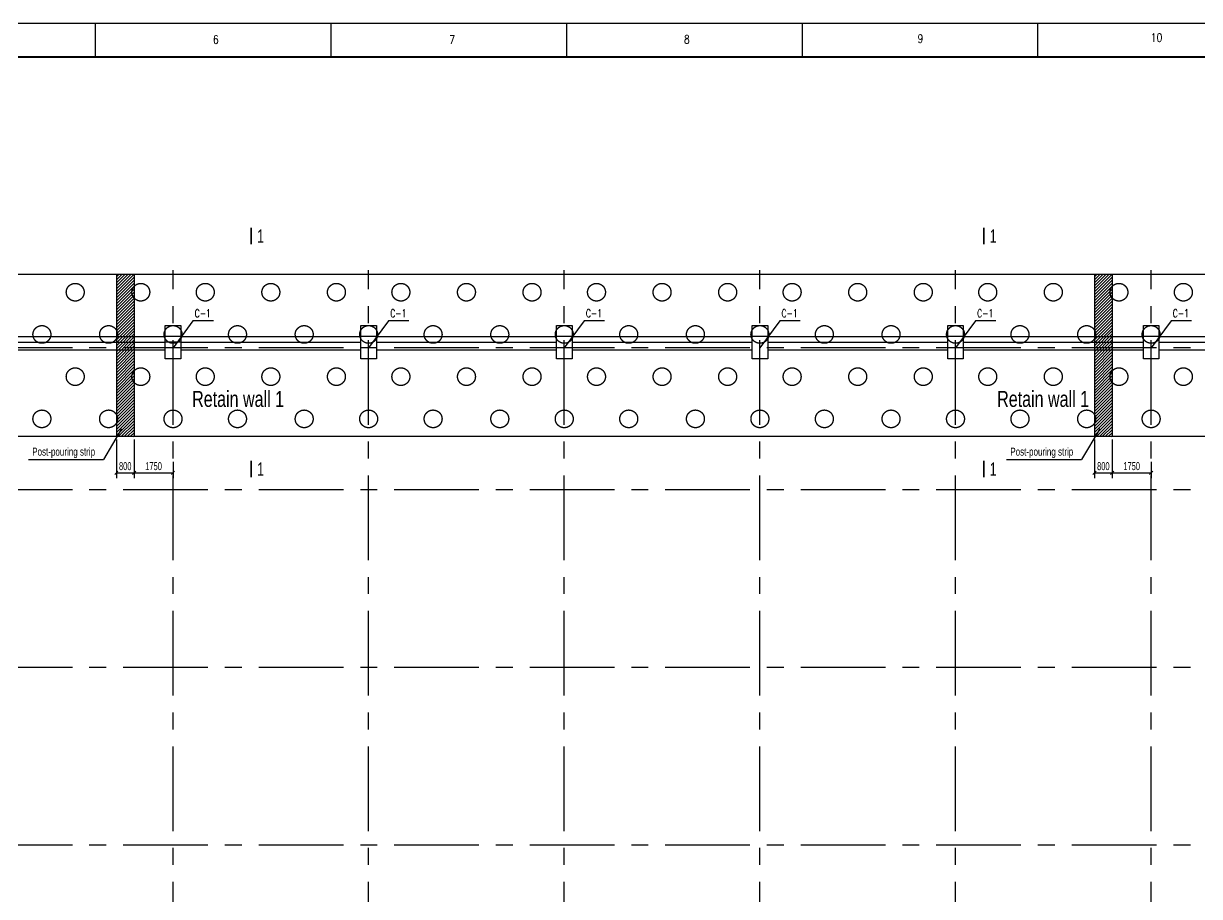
# Model space of a CAD drawing. Header units: millimetres. Extents: x -15901 to 146244, y -607033 to -56344.
# Drawn here: x 28756 to 72840, y -89086 to -56344 of the extents above; entities that cross this region are included whole.
import ezdxf
from ezdxf.enums import TextEntityAlignment as Align

# ---------------------------------------------------------------- set-up
doc = ezdxf.new("R2010")
doc.units = ezdxf.units.MM
doc.header["$LTSCALE"] = 2000
doc.linetypes.add('CENTER', pattern=[50.8, 31.75, -6.35, 6.35, -6.35])
doc.linetypes.add('HIDDEN', pattern=[9.525, 6.35, -3.175])
for name, color, linetype in [('3', 7, 'HIDDEN'), ('4', 2, 'Continuous'), ('S_01_OUTL', 3, 'Continuous'), ('S_02_AXIS', 171, 'CENTER'), ('S_03_HIDD', 4, 'HIDDEN'), ('S_04_TEXT', 2, 'Continuous'), ('S_05_DIMS', 7, 'Continuous'), ('S_07_LSHOW', 6, 'Continuous')]:
    doc.layers.add(name, color=color, linetype=linetype)
doc.styles.add('HZ', font='romans.shx', dxfattribs={"width": 0.7, "bigfont": 'hztxt.shx'})
doc.styles.add('KS', font='kstxt.shx', dxfattribs={"width": 0.7, "height": 300, "bigfont": 'kshz.shx'})
doc.styles.add('STANDA', font='romans.shx', dxfattribs={"width": 0.7, "bigfont": 'hztxt.shx'})
doc.dimstyles.new('KSDIM1.2', dxfattribs={"dimtxt": 300, "dimasz": 120, "dimexe": 200, "dimexo": 100, "dimgap": 100, "dimtad": 1, "dimdec": 0, "dimlfac": 1.2, "dimzin": 14, "dimdsep": 46, "dimtxsty": 'KS', "dimblk": 'ARCHTICK', "dimblk1": 'OBLIQUE', "dimblk2": 'OBLIQUE', "dimsah": 1, "dimcen": -900, "dimclrd": 7, "dimclre": 7, "dimclrt": 2, "dimazin": 3, "dimtfac": 1, "dimtdec": 0, "dimtix": 1, "dimtmove": 2, "dimatfit": 2, "dimfxl": 1, "dimtolj": 1, "dimtzin": 14, "dimlwd": -3, "dimlwe": -1, "dimarcsym": 0})

# ---------------------------------------------------------------- blocks, each defined once
blk = doc.blocks.new('A150')
for p, q in [((1013765, -243376), (887616, -243376)), ((922658, -243376), (922658, -244376)), ((929666, -243376), (929666, -244376)), ((936674, -243376), (936674, -244376)), ((943683, -243376), (943683, -244376)), ((950691, -243376), (950691, -244376))]:
    blk.add_line(p, q)
at = {"const_width": 60}
blk.add_lwpolyline([(1012766, -301776), (1012766, -244376), (890116, -244376), (890116, -301776)], close=True, dxfattribs=at)
at = {"style": 'STANDA', "width": 0.8}
for s, p in [('6', (926157, -243980)), ('7', (933188, -243986)), ('8', (940172, -243972)), ('9', (947120, -243952)), ('10', (954061, -243920))]:
    blk.add_text(s, height=250, dxfattribs=at).set_placement(p)
blk = doc.blocks.new('_OBLIQUE')
at = {"color": 1}
blk.add_line((-0.5, -0.5), (0.5, 0.5), dxfattribs=at)
blk = doc.blocks.new('*D258')
at = {"layer": 'Defpoints', "color": 0}
for p in [(32236, -71840), (32903, -71840), (32903, -73197)]:
    blk.add_point(p, dxfattribs=at)
at = {"layer": 'S_05_DIMS', "color": 7}
for p, q in [((32236, -71940), (32236, -73397)), ((32903, -71940), (32903, -73397))]:
    blk.add_line(p, q, dxfattribs=at)
at = {"layer": 'S_05_DIMS', "color": 7, "lineweight": -3}
blk.add_line((32236, -73197), (32903, -73197), dxfattribs=at)
at = {"layer": 'S_05_DIMS', "color": 7, "linetype": 'ByBlock', "lineweight": -3, "xscale": 120, "yscale": 120, "zscale": 120, "rotation": 180}
blk.add_blockref('_OBLIQUE', (32236, -73197), dxfattribs=at)
at = {"layer": 'S_05_DIMS', "color": 7, "linetype": 'ByBlock', "lineweight": -3, "xscale": 120, "yscale": 120, "zscale": 120}
blk.add_blockref('_OBLIQUE', (32903, -73197), dxfattribs=at)
at = {"layer": 'S_05_DIMS', "color": 2, "insert": (32569, -72947), "char_height": 300, "attachment_point": 5, "style": 'KS'}
blk.add_mtext('\\A1;800', dxfattribs=at)
blk = doc.blocks.new('_ArchTick')
at = {"color": 0, "linetype": 'ByBlock', "const_width": 0.15}
blk.add_lwpolyline([(-0.5, -0.5), (0.5, 0.5)], dxfattribs=at)
blk = doc.blocks.new('*D259')
at = {"layer": 'Defpoints', "color": 0}
for p in [(32903, -71840), (34361, -72680), (34361, -73197)]:
    blk.add_point(p, dxfattribs=at)
at = {"layer": 'S_05_DIMS', "color": 7}
for p, q in [((32903, -71940), (32903, -73397)), ((34361, -72780), (34361, -73397))]:
    blk.add_line(p, q, dxfattribs=at)
at = {"layer": 'S_05_DIMS', "color": 7, "lineweight": -3}
blk.add_line((32903, -73197), (34361, -73197), dxfattribs=at)
at = {"layer": 'S_05_DIMS', "color": 7, "linetype": 'ByBlock', "lineweight": -3, "xscale": 120, "yscale": 120, "zscale": 120, "rotation": 180}
blk.add_blockref('_OBLIQUE', (32903, -73197), dxfattribs=at)
at = {"layer": 'S_05_DIMS', "color": 7, "linetype": 'ByBlock', "lineweight": -3, "xscale": 120, "yscale": 120, "zscale": 120}
blk.add_blockref('_OBLIQUE', (34361, -73197), dxfattribs=at)
at = {"layer": 'S_05_DIMS', "color": 2, "insert": (33632, -72947), "char_height": 300, "attachment_point": 5, "style": 'KS'}
blk.add_mtext('\\A1;1750', dxfattribs=at)
blk = doc.blocks.new('*D260')
at = {"layer": 'Defpoints', "color": 0}
for p in [(68903, -71840), (69569, -71840), (69569, -73197)]:
    blk.add_point(p, dxfattribs=at)
at = {"layer": 'S_05_DIMS', "color": 7}
for p, q in [((68903, -71940), (68903, -73397)), ((69569, -71940), (69569, -73397))]:
    blk.add_line(p, q, dxfattribs=at)
at = {"layer": 'S_05_DIMS', "color": 7, "lineweight": -3}
blk.add_line((68903, -73197), (69569, -73197), dxfattribs=at)
at = {"layer": 'S_05_DIMS', "color": 7, "linetype": 'ByBlock', "lineweight": -3, "xscale": 120, "yscale": 120, "zscale": 120, "rotation": 180}
blk.add_blockref('_OBLIQUE', (68903, -73197), dxfattribs=at)
at = {"layer": 'S_05_DIMS', "color": 7, "linetype": 'ByBlock', "lineweight": -3, "xscale": 120, "yscale": 120, "zscale": 120}
blk.add_blockref('_OBLIQUE', (69569, -73197), dxfattribs=at)
at = {"layer": 'S_05_DIMS', "color": 2, "insert": (69236, -72947), "char_height": 300, "attachment_point": 5, "style": 'KS'}
blk.add_mtext('\\A1;800', dxfattribs=at)
blk = doc.blocks.new('*D261')
at = {"layer": 'Defpoints', "color": 0}
for p in [(69569, -71840), (71028, -72680), (71028, -73197)]:
    blk.add_point(p, dxfattribs=at)
at = {"layer": 'S_05_DIMS', "color": 7}
for p, q in [((69569, -71940), (69569, -73397)), ((71028, -72780), (71028, -73397))]:
    blk.add_line(p, q, dxfattribs=at)
at = {"layer": 'S_05_DIMS', "color": 7, "lineweight": -3}
blk.add_line((69569, -73197), (71028, -73197), dxfattribs=at)
at = {"layer": 'S_05_DIMS', "color": 7, "linetype": 'ByBlock', "lineweight": -3, "xscale": 120, "yscale": 120, "zscale": 120, "rotation": 180}
blk.add_blockref('_OBLIQUE', (69569, -73197), dxfattribs=at)
at = {"layer": 'S_05_DIMS', "color": 7, "linetype": 'ByBlock', "lineweight": -3, "xscale": 120, "yscale": 120, "zscale": 120}
blk.add_blockref('_OBLIQUE', (71028, -73197), dxfattribs=at)
at = {"layer": 'S_05_DIMS', "color": 2, "insert": (70298, -72947), "char_height": 300, "attachment_point": 5, "style": 'KS'}
blk.add_mtext('\\A1;1750', dxfattribs=at)

msp = doc.modelspace()

# ---------------------------------------------------------------- hatches: boundary and pattern name
at = {"layer": 'S_07_LSHOW'}
h = msp.add_hatch(dxfattribs=at)
h.set_pattern_fill('ANSI31', color=8, scale=25)
h.set_pattern_definition([(45, (37897.72, 26135.32), (-56.1266, 56.1266), [])])
h.paths.add_polyline_path([(32902.566, -65756.008), (32235.899, -65756.008), (32235.899, -71839.743), (32902.566, -71839.743)])
h = msp.add_hatch(dxfattribs=at)
h.set_pattern_fill('ANSI31', color=8, scale=25)
h.set_pattern_definition([(45, (74564.386, 26135.32), (-56.1266, 56.1266), [])])
h.paths.add_polyline_path([(69569.232, -65756.008), (68902.566, -65756.008), (68902.566, -71839.743), (69569.232, -71839.743)])

# ---------------------------------------------------------------- linework, layer by layer
at = {"layer": '4'}
for p, q in [((32432.081, -71541.098), (31753.534, -72700.321)), ((69098.748, -71541.098), (68420.201, -72700.321)), ((28942.964, -72700.321), (31753.534, -72700.321)), ((65609.631, -72700.321), (68420.201, -72700.321))]:
    msp.add_line(p, q, dxfattribs=at)
at = {"layer": 'S_01_OUTL'}
for p, q in [((140027.566, -65756.008), (-5305.768, -65756.008)), ((34069.232, -67672.675), (34652.566, -67672.675)), ((34069.232, -68922.675), (34069.232, -67672.675)), ((34652.566, -67672.675), (34652.566, -68922.675)), ((41402.566, -67672.675), (41985.899, -67672.675)), ((41402.566, -68922.675), (41402.566, -67672.675)), ((41985.899, -67672.675), (41985.899, -68922.675)), ((48735.899, -67672.675), (49319.232, -67672.675)), ((48735.899, -68922.675), (48735.899, -67672.675)), ((49319.232, -67672.675), (49319.232, -68922.675)), ((56069.232, -67672.675), (56652.566, -67672.675)), ((56069.232, -68922.675), (56069.232, -67672.675)), ((56652.566, -67672.675), (56652.566, -68922.675)), ((63402.566, -67672.675), (63985.899, -67672.675)), ((63402.566, -68922.675), (63402.566, -67672.675)), ((63985.899, -67672.675), (63985.899, -68922.675)), ((70735.899, -67672.675), (71319.232, -67672.675)), ((70735.899, -68922.675), (70735.899, -67672.675)), ((71319.232, -67672.675), (71319.232, -68922.675)), ((27319.232, -68089.342), (34069.232, -68089.342)), ((27319.232, -68297.675), (34069.232, -68297.675)), ((34652.566, -68089.342), (34069.232, -68089.342)), ((34652.566, -68297.675), (34069.232, -68297.675)), ((34652.566, -68089.342), (41402.566, -68089.342)), ((34652.566, -68297.675), (41402.566, -68297.675)), ((41985.899, -68089.342), (48735.899, -68089.342)), ((41985.899, -68297.675), (48735.899, -68297.675)), ((49319.232, -68089.342), (56069.232, -68089.342)), ((49319.232, -68297.675), (56069.232, -68297.675)), ((56652.566, -68089.342), (63402.566, -68089.342)), ((56652.566, -68297.675), (63402.566, -68297.675)), ((63985.899, -68089.342), (70735.899, -68089.342)), ((63985.899, -68297.675), (70735.899, -68297.675)), ((71319.232, -68089.342), (78069.232, -68089.342)), ((71319.232, -68297.675), (78069.232, -68297.675)), ((27319.232, -68589.342), (34069.232, -68589.342)), ((34652.566, -68589.342), (41402.566, -68589.342)), ((41985.899, -68589.342), (48735.899, -68589.342)), ((49319.232, -68589.342), (56069.232, -68589.342)), ((56652.566, -68589.342), (63402.566, -68589.342)), ((63985.899, -68589.342), (70735.899, -68589.342)), ((71319.232, -68589.342), (78069.232, -68589.342)), ((34652.566, -68922.675), (34069.232, -68922.675)), ((41985.899, -68922.675), (41402.566, -68922.675)), ((49319.232, -68922.675), (48735.899, -68922.675)), ((56652.566, -68922.675), (56069.232, -68922.675)), ((63985.899, -68922.675), (63402.566, -68922.675)), ((71319.232, -68922.675), (70735.899, -68922.675)), ((82610.899, -71839.743), (860.899, -71839.743))]:
    msp.add_line(p, q, dxfattribs=at)
for points in [[(37294.121, -64005.306, 60, 60, 0), (37294.121, -64630.306, 0, 0, 0)], [(64754.219, -64005.306, 60, 60, 0), (64754.219, -64630.306, 0, 0, 0)], [(37294.121, -72745.5, 60, 60, 0), (37294.121, -73370.5, 0, 0, 0)], [(64754.219, -72745.5, 60, 60, 0), (64754.219, -73370.5, 0, 0, 0)]]:
    msp.add_lwpolyline(points, format="xyseb", dxfattribs=at)
at = {"layer": 'S_02_AXIS', "ltscale": 0.05}
for p, q in [((34360.899, -106950.224), (34360.899, -65589.342)), ((41694.232, -106950.224), (41694.232, -65589.342)), ((49027.566, -106950.224), (49027.566, -65589.342)), ((56360.899, -106950.224), (56360.899, -65589.342)), ((63694.232, -106950.224), (63694.232, -65589.342)), ((71027.566, -106950.224), (71027.566, -65589.342)), ((142347.521, -68506.008), (-7567.631, -68506.008)), ((142347.521, -73830.175), (-7567.631, -73830.175)), ((142347.521, -80496.842), (-7567.631, -80496.842)), ((142347.521, -87163.508), (-7567.631, -87163.508))]:
    msp.add_line(p, q, dxfattribs=at)
at = {"layer": 'S_03_HIDD'}
for p, q in [((32235.899, -65756.008), (32235.899, -71839.743)), ((32902.566, -65756.008), (32902.566, -71839.743)), ((68902.566, -65756.008), (68902.566, -71839.743)), ((69569.232, -65756.008), (69569.232, -71839.743))]:
    msp.add_line(p, q, dxfattribs=at)
for centre in [(30694.232, -66422.675), (33152.566, -66422.675), (35569.232, -66422.675), (38027.566, -66422.675), (40485.899, -66422.675), (42902.566, -66422.675), (45360.899, -66422.675), (47819.232, -66422.675), (50235.899, -66422.675), (52694.232, -66422.675), (55152.566, -66422.675), (57569.232, -66422.675), (60027.566, -66422.675), (62485.899, -66422.675), (64902.566, -66422.675), (67360.899, -66422.675), (69819.232, -66422.675), (72235.899, -66422.675), (29444.232, -68006.008), (31944.232, -68006.008), (34360.899, -68006.008), (36777.566, -68006.008), (39277.566, -68006.008), (41694.232, -68006.008), (44110.899, -68006.008), (46610.899, -68006.008), (49027.566, -68006.008), (51444.232, -68006.008), (53944.232, -68006.008), (56360.899, -68006.008), (58777.566, -68006.008), (61277.566, -68006.008), (63694.232, -68006.008), (66110.899, -68006.008), (68610.899, -68006.008), (71027.566, -68006.008), (30694.232, -69589.342), (33152.566, -69589.342), (35569.232, -69589.342), (38027.566, -69589.342), (40485.899, -69589.342), (42902.566, -69589.342), (45360.899, -69589.342), (47819.232, -69589.342), (50235.899, -69589.342), (52694.232, -69589.342), (55152.566, -69589.342), (57569.232, -69589.342), (60027.566, -69589.342), (62485.899, -69589.342), (64902.566, -69589.342), (67360.899, -69589.342), (69819.232, -69589.342), (72235.899, -69589.342), (29444.232, -71172.675), (31944.232, -71172.675), (34360.899, -71172.675), (36777.566, -71172.675), (39277.566, -71172.675), (41694.232, -71172.675), (44110.899, -71172.675), (46610.899, -71172.675), (49027.566, -71172.675), (51444.232, -71172.675), (53944.232, -71172.675), (56360.899, -71172.675), (58777.566, -71172.675), (61277.566, -71172.675), (63694.232, -71172.675), (66110.899, -71172.675), (68610.899, -71172.675), (71027.566, -71172.675)]:
    msp.add_circle(centre, 333.333, dxfattribs=at)
at = {"layer": 'S_04_TEXT'}
for p, q in [((35107.095, -67497.323), (34360.899, -68506.008)), ((35872.209, -67497.323), (35107.095, -67497.323)), ((42440.428, -67497.323), (41694.232, -68506.008)), ((43205.542, -67497.323), (42440.428, -67497.323)), ((49773.762, -67497.323), (49027.566, -68506.008)), ((50538.875, -67497.323), (49773.762, -67497.323)), ((57107.095, -67497.323), (56360.899, -68506.008)), ((57872.209, -67497.323), (57107.095, -67497.323)), ((64440.428, -67497.323), (63694.232, -68506.008)), ((65205.542, -67497.323), (64440.428, -67497.323)), ((71773.762, -67497.323), (71027.566, -68506.008)), ((72538.875, -67497.323), (71773.762, -67497.323)), ((41985.899, -68089.342), (41402.566, -68089.342)), ((49319.232, -68089.342), (48735.899, -68089.342)), ((56652.566, -68089.342), (56069.232, -68089.342)), ((63985.899, -68089.342), (63402.566, -68089.342)), ((71319.232, -68089.342), (70735.899, -68089.342))]:
    msp.add_line(p, q, dxfattribs=at)

# ---------------------------------------------------------------- block references
at = {"xscale": 1.26, "yscale": 1.26, "zscale": 1.26}
msp.add_blockref('A150', (-1131100.998, 250310.032), dxfattribs=at)

# ---------------------------------------------------------------- texts
at = {"layer": '3', "color": 2, "style": 'KS', "width": 0.75}
for p in [(29081.889, -72552.415), (65748.555, -72552.415)]:
    msp.add_text('Post-pouring strip', height=300, dxfattribs=at).set_placement(p)
at = {"layer": '4', "style": 'KS', "width": 0.75}
for p in [(35077.698, -70724.271), (65255.863, -70724.271)]:
    msp.add_text('Retain wall 1', height=600, dxfattribs=at).set_placement(p)
at = {"layer": 'S_01_OUTL', "style": 'KS', "width": 0.7}
for p in [(37644.121, -64317.806), (65104.219, -64317.806), (37644.121, -73058), (65104.219, -73058)]:
    msp.add_text('1', height=500, dxfattribs=at).set_placement(p, align=Align.MIDDLE_CENTER)
at = {"layer": 'S_04_TEXT', "style": 'HZ', "width": 0.7}
for p in [(35172.932, -67363.275), (42506.265, -67363.275), (49839.599, -67363.275), (57172.932, -67363.275), (64506.265, -67363.275), (71839.599, -67363.275)]:
    msp.add_text('C-1', height=300, dxfattribs=at).set_placement(p)

# ---------------------------------------------------------------- dimensions: what is measured, and where the dimension line sits
at = {"layer": 'S_05_DIMS'}
for base, p1, p2, picture, middle in [((32902.566, -73197.058), (32235.899, -71839.743), (32902.566, -71839.743), '*D258', (32569.232, -72947.058)), ((34360.899, -73197.058), (32902.566, -71839.743), (34360.899, -72679.764), '*D259', (33631.732, -72947.058)), ((69569.232, -73197.058), (68902.566, -71839.743), (69569.232, -71839.743), '*D260', (69235.899, -72947.058)), ((71027.566, -73197.058), (69569.232, -71839.743), (71027.566, -72679.764), '*D261', (70298.399, -72947.058))]:
    dim = msp.add_linear_dim(base=base, p1=p1, p2=p2, dimstyle='KSDIM1.2', override={"dimlfac": 1.2, "dimzin": 8}, dxfattribs=at)
    dim.commit()
    dim.dimension.update_dxf_attribs({"geometry": picture, "text_midpoint": middle})

doc.saveas('drawing.dxf')
